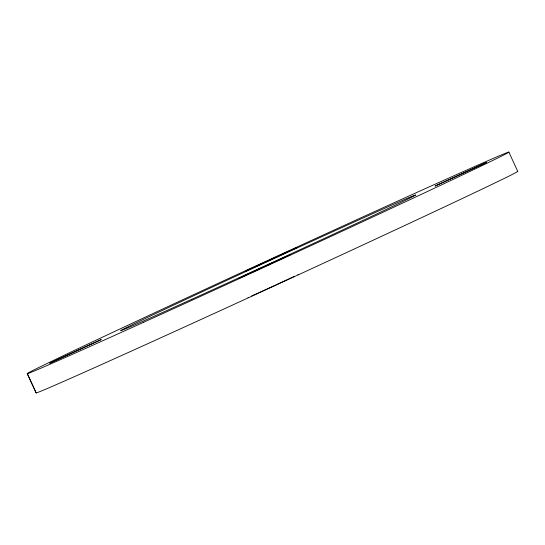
<?xml version="1.0" encoding="UTF-8"?>
<svg xmlns="http://www.w3.org/2000/svg" width="545" height="545" viewBox="0 0 545 545"><rect width="100%" height="100%" fill="white"/><g stroke="black" fill="none" stroke-linecap="round" stroke-linejoin="round"><path stroke-width="0.82" d="M297.897 274.605L298.503 274.298M292.978 276.969L294.572 276.206M292.372 277.248L289.824 278.447M289.15 278.761L275.756 284.981M275.164 285.253L258.875 292.699M258.173 293.012L255.476 294.232M254.835 294.525L251.572 295.976M247.989 297.522L248.506 297.311M508.846 152.062L517.75 171.43M27.25 373.57L36.113 392.843A265.115 2.316 -24.7 0 0 283.271 281.765A265.115 2.316 -24.7 0 0 517.178 171.464M27.291 373.666L36.154 392.938M49.874 363.147L101.104 339.624L49.874 363.147M246.129 270.892L297.359 247.362L246.129 270.892M238.935 278.27L290.158 254.747L238.935 278.27M435.183 186.015L486.413 162.492L435.183 186.015M143.764 322.218A265.115 2.316 -24.7 0 0 508.887 152.157A265.115 2.316 -24.7 0 0 151.558 314.22A265.115 2.316 -24.7 0 0 143.764 322.218M191.826 299.266A162.601 1.417 -24.7 0 0 415.774 194.967A162.601 1.417 -24.7 0 0 196.609 294.368A162.601 1.417 -24.7 0 0 191.826 299.266"/></g></svg>
